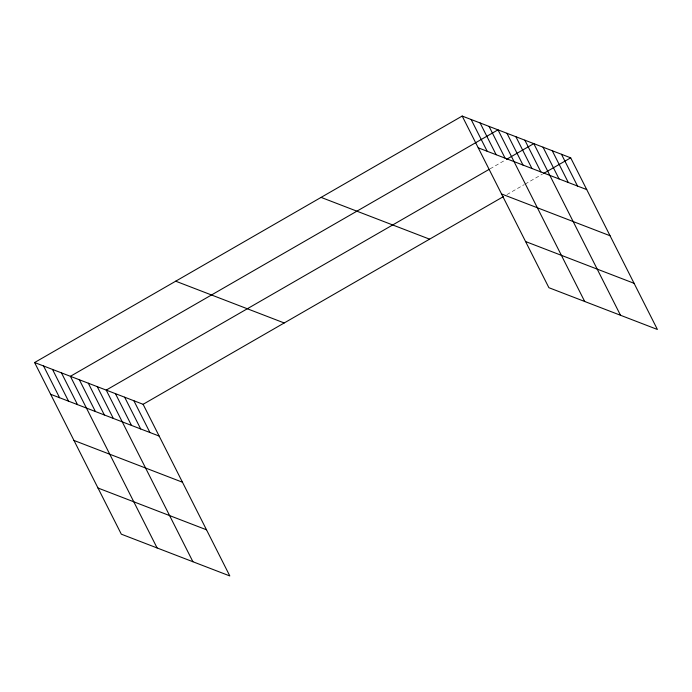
<?xml version="1.0" encoding="UTF-8"?>
<svg xmlns="http://www.w3.org/2000/svg" width="692" height="692" viewBox="0 0 692 692"><rect width="100%" height="100%" fill="white"/><g stroke="black" fill="none" stroke-linecap="round" stroke-linejoin="round"><path stroke-width="0.52" stroke-dasharray="3.46 2.59" d="M490.109 168.813L505.584 159.887M506.968 194.556L524.268 184.591M525.176 184.063L542.476 174.09"/><path stroke-width="1.04" d="M34.6 362.53L143.106 404.301L229.813 575.943L121.308 534.172L34.6 362.53L462.187 116.057L570.692 157.828L657.4 329.47L548.894 287.699L462.187 116.057M489.192 169.332L106.213 390.098L192.921 561.74M506.492 159.368L533.8 143.625L620.508 315.267M143.106 404.301L503.326 196.658M543.384 173.571L570.692 157.828M478.233 147.82L586.738 189.591M501.553 193.976L610.059 235.747M525.574 241.543L634.08 283.313M321.088 197.393L429.594 239.164M175.707 281.194L284.213 322.965M50.646 394.284L159.151 436.064M73.966 440.449L182.463 482.22M97.987 488.016L206.493 529.787M561.471 154.273L577.517 186.036M552.251 150.726L568.296 182.489M543.03 147.171L559.067 178.934M524.847 140.173L540.893 171.936M515.903 136.731L531.94 168.493M506.951 133.288L522.996 165.051M584.705 301.487L497.998 129.837L70.402 376.31L157.11 547.96M489.045 126.394L505.091 158.157M480.092 122.942L496.138 154.705M471.14 119.5L487.185 151.263M133.885 400.746L149.922 432.509M124.655 397.199L140.701 428.962M115.434 393.644L131.48 425.407M97.261 386.646L113.306 418.409M88.308 383.204L104.354 414.966M79.355 379.761L95.401 411.524M61.458 372.867L77.495 404.63M52.506 369.416L68.551 401.178M43.553 365.973L59.599 397.736"/></g></svg>
